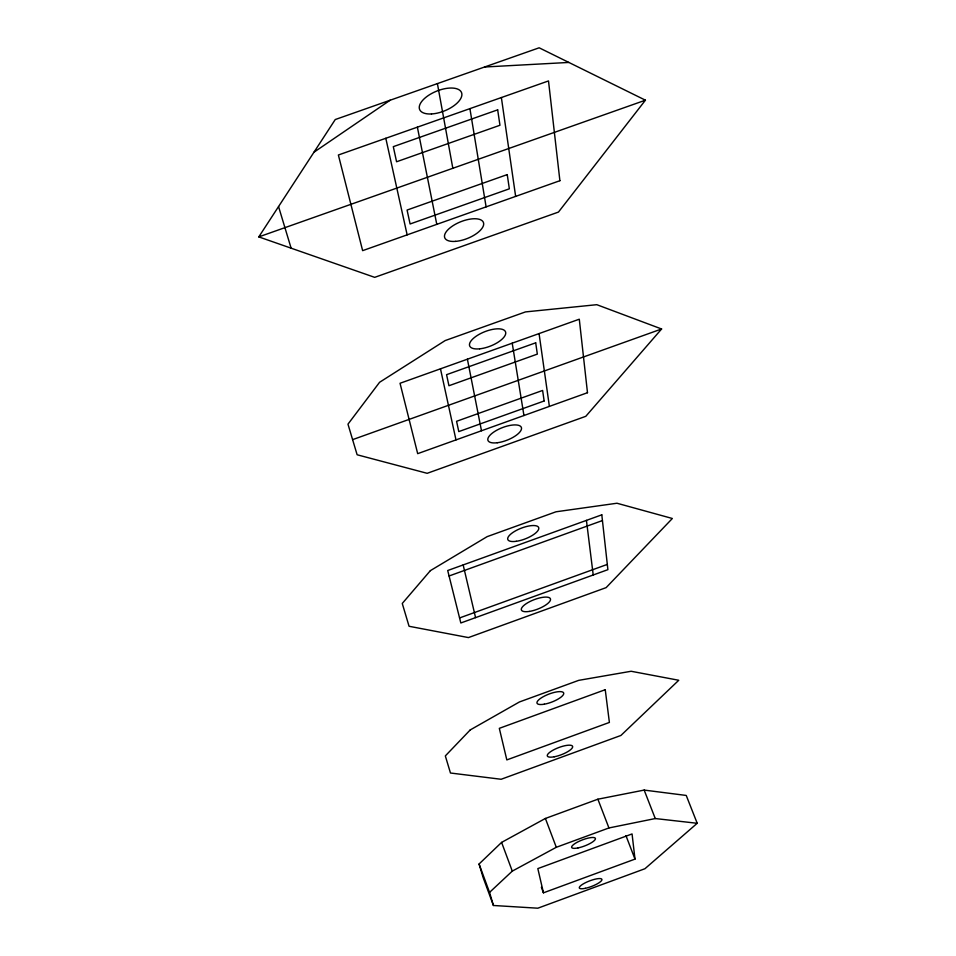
<?xml version="1.0" encoding="UTF-8"?>
<svg xmlns="http://www.w3.org/2000/svg" width="956" height="956" viewBox="0 0 956 956"><rect width="100%" height="100%" fill="white"/><g stroke="black" fill="none" stroke-linecap="round" stroke-linejoin="round"><path stroke-width="1.43" d="M258.789 236.897L335.257 119.536L539.16 47.8L645.42 100.189L558.459 212.077L374.692 277.348L258.789 236.897L645.42 100.189M661.6 328.984L585.801 416.314L427.177 473.316L357.126 454.769L347.972 424.153L379.58 382.292L445.149 340.575L525.465 311.919L596.807 304.689L661.6 328.984L352.609 439.64M479.075 863.997L501.601 842.403L545.398 818.456L597.882 799.204L644.165 790.086L686.229 795.44L697.211 823.283L644.93 868.729L537.822 908.2L493.427 905.487L483.115 877.5L479.075 863.997L489.544 892.39L493.427 905.487M489.544 892.39L512.285 871.119L556.296 847.291L608.936 827.956L655.266 818.551L697.211 823.283M313.95 152.231L390.144 100.225M543.45 892.82L634.999 859.109L632.059 833.943L537.834 868.598L543.45 892.82L541.371 887.276M449.069 575.99L602.435 520.554M459.573 617.946L607.311 564.41M484.584 67.004L568.844 62.439M644.165 790.086L655.266 818.551M625.953 835.652L634.999 859.109M597.882 799.204L608.936 827.956M545.398 818.456L556.296 847.291M501.601 842.403L512.285 871.119M278.555 206.556L291.114 248.166M463.158 564.936L475.574 617.624M385.806 138.285L407.148 234.865M440.477 368.825L455.988 439.903M417.378 127.16L436.784 224.361M467.4 359.193L481.489 430.762M437.406 83.602L452.833 168.28M469.91 108.637L486.102 206.866M512.213 343.18L523.948 415.525M501.374 97.548L515.643 196.398M539.065 333.584L549.377 406.396M586.434 520.387L593.222 574.986M430.379 570.636L402.261 603.463L409.06 626.276L468.44 637.58L606.128 587.629L672.355 518.487L616.967 503.238L555.986 511.795L487.118 536.651L430.379 570.636M470.233 729.93L445.329 755.921L450.467 773.01L501.135 779.271L620.91 735.463L678.76 680.266L631.127 671.267L578.727 680.349L519.443 701.955L470.233 729.93M605.244 689.706L499.319 728.341L506.823 759.912L609.39 722.437L605.244 689.706M601.802 514.83L447.707 570.517L460.828 622.977L607.897 569.668L601.802 514.83M544.143 400.982L458.784 431.598L456.574 421.297L542.614 390.454L544.143 400.982M587.486 392.713L417.688 453.658L400.038 383.272L579.288 319.208L587.486 392.713M535.695 342.822L446.572 374.68L448.938 385.734L537.332 354.114L535.695 342.822M507.242 174.601L407.077 210.057L410.1 223.979L509.345 188.81L507.242 174.601M559.893 180.708L362.635 250.651L338.376 155.003L548.505 80.937L559.893 180.708M497.67 109.844L393.298 146.662L396.573 161.755L499.952 125.26L497.67 109.844M431.503 113.955A22.597 10.624 -22 0 0 461.82 93.592A22.597 10.624 -22 0 0 428.396 95.469A22.597 10.624 -22 0 0 431.503 113.955M455.63 241.366A20.793 8.998 -21.7 0 0 483.628 223.226A20.793 8.998 -21.7 0 0 452.989 225.712A20.793 8.998 -21.7 0 0 455.63 241.366M479.673 348.82A19.251 7.72 -21.5 0 0 505.7 332.473A19.251 7.72 -21.5 0 0 477.438 335.377A19.251 7.72 -21.5 0 0 479.673 348.82M497.204 442.759A17.937 6.704 -21.3 0 0 521.498 427.906A17.937 6.704 -21.3 0 0 495.268 431.096A17.937 6.704 -21.3 0 0 497.204 442.759M516.288 541.299A16.539 5.7 -21.2 0 0 538.778 527.963A16.539 5.7 -21.2 0 0 514.651 531.369A16.539 5.7 -21.2 0 0 516.288 541.299M529.337 611.422A15.559 5.043 -21.1 0 0 550.513 599.125A15.559 5.043 -21.1 0 0 527.891 602.639A15.559 5.043 -21.1 0 0 529.337 611.422M544.275 704.202A14.268 4.242 -21 0 0 563.741 693.22A14.268 4.242 -21 0 0 543.044 696.816A14.268 4.242 -21 0 0 544.275 704.202M554.181 756.793A13.527 3.812 -20.9 0 0 572.656 746.54A13.527 3.812 -20.9 0 0 553.07 750.161A13.527 3.812 -20.9 0 0 554.181 756.793M585.335 888.315A12.093 2.94 -20.9 0 0 601.945 879.496A12.093 2.94 -20.9 0 0 584.522 883.189A12.093 2.94 -20.9 0 0 585.335 888.315M578.045 847.912A12.679 3.227 -20.9 0 0 595.433 838.555A12.679 3.227 -20.9 0 0 577.149 842.272A12.679 3.227 -20.9 0 0 578.045 847.912"/></g></svg>
